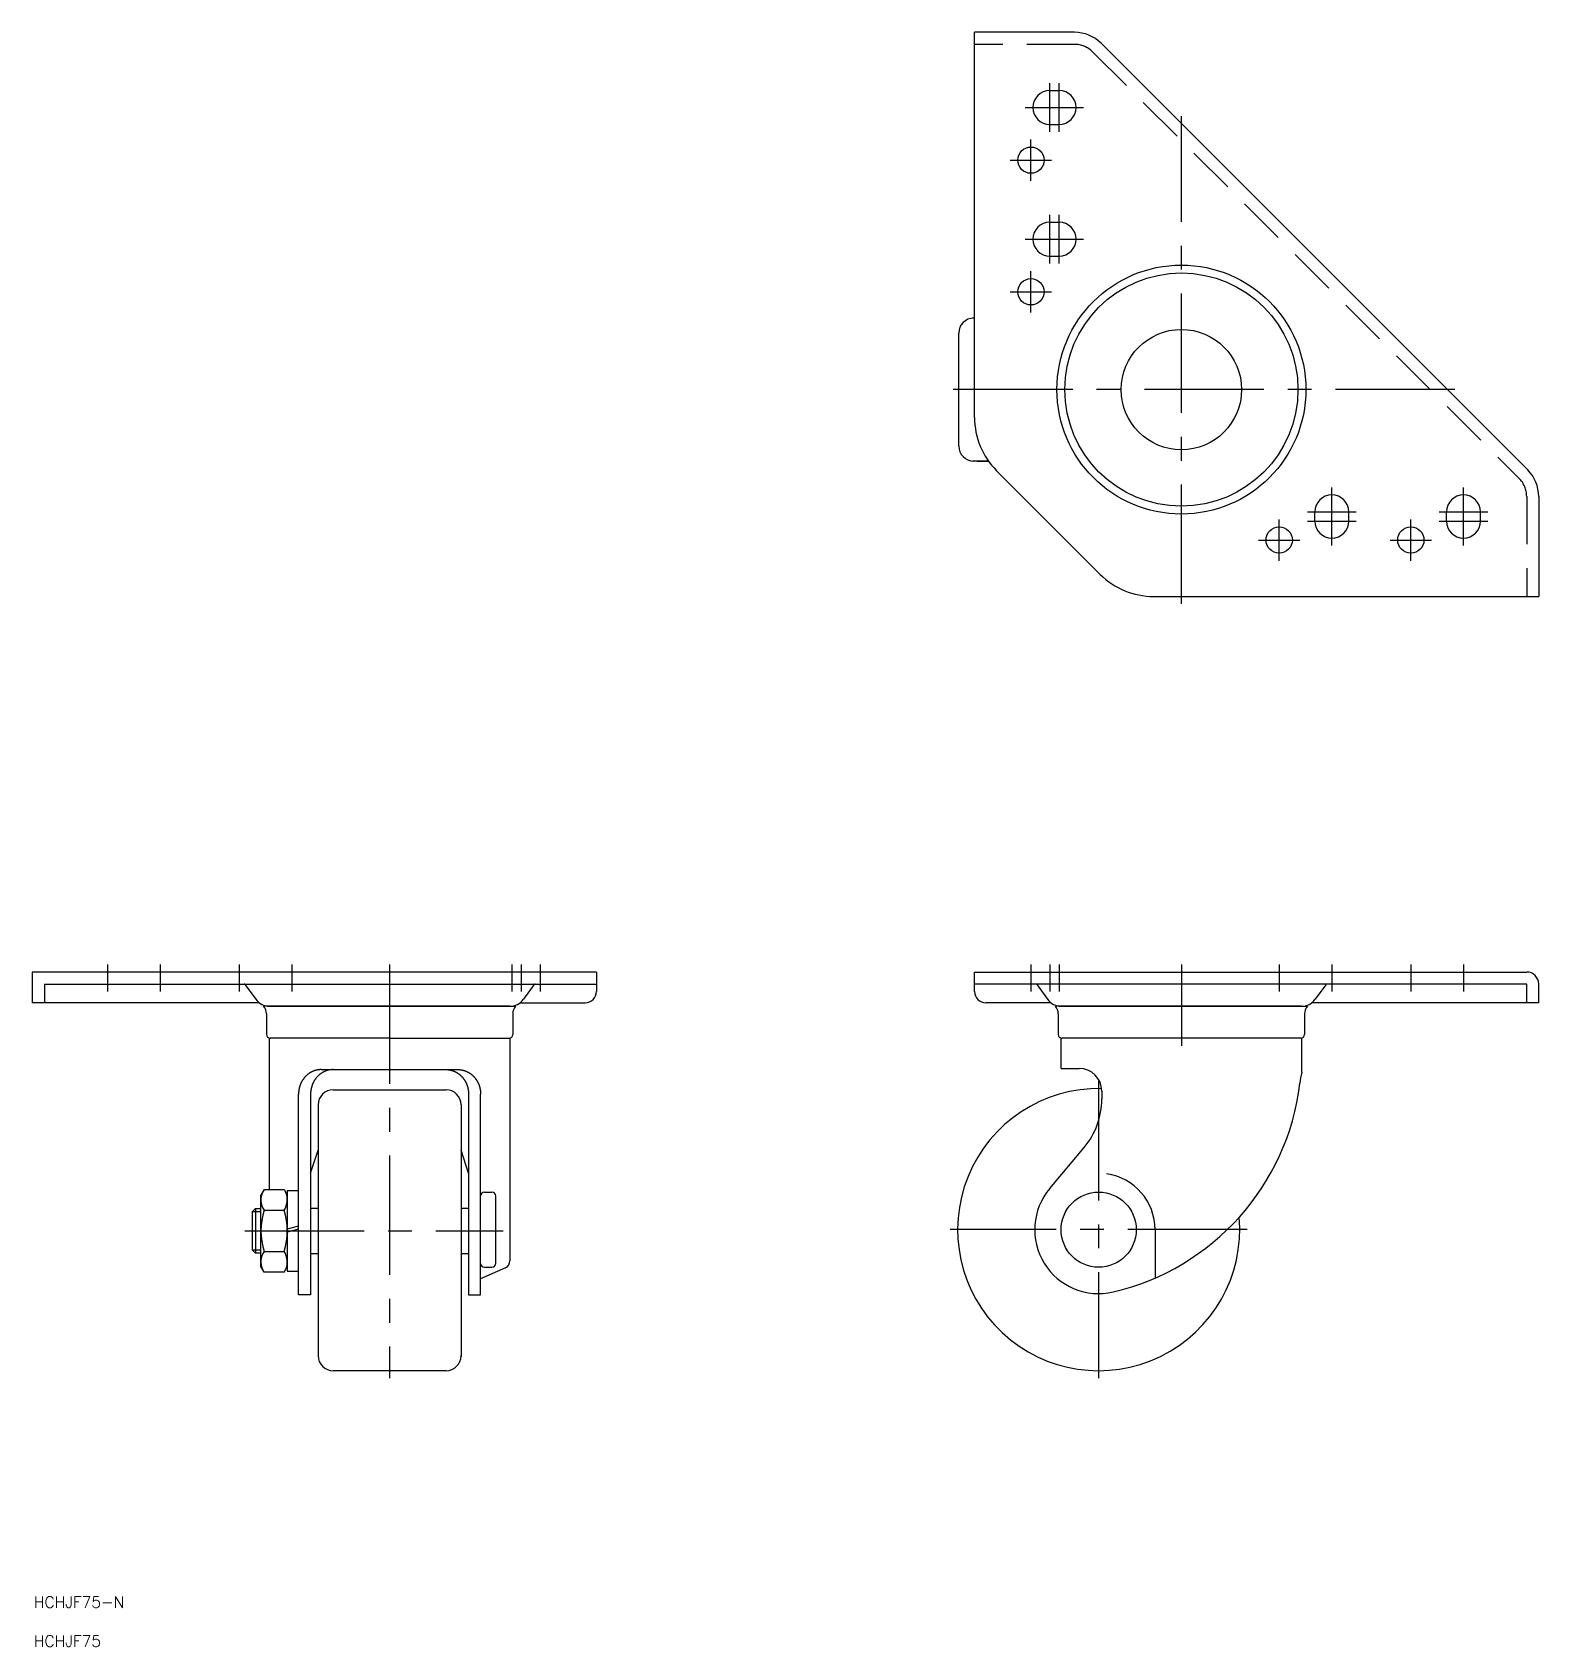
# Model space of a CAD drawing. Extents: x -284 to 117, y -111 to 318.
import ezdxf

# ---------------------------------------------------------------- set-up
doc = ezdxf.new("R2010")
doc.units = 0
doc.linetypes.add('CENTER', pattern=[50.8, 31.75, -6.35, 6.35, -6.35])
doc.linetypes.add('DASHED', pattern=[19.05, 12.7, -6.35])
doc.layers.get('0').update_dxf_attribs({"linetype": 'CONTINUOUS'})
doc.layers.add('CENTER', color=1, linetype='CONTINUOUS')
doc.styles.get("Standard").update_dxf_attribs({"font": 'txt.shx', "height": 3, "bigfont": 'bigfont.shx'})

msp = doc.modelspace()

# ---------------------------------------------------------------- linework, layer by layer
at = {"color": 7, "linetype": 'CONTINUOUS'}
for p, q in [((-6.43, 318.37), (-33, 318.37)), ((-33, 215.95), (-33, 318.37)), ((0.64, 315.44), (114.07, 202.01)), ((-13, 302.87), (-10.5, 302.87)), ((-13, 293.87), (-10.5, 293.87)), ((-13, 267.87), (-10.5, 267.87)), ((-13, 258.87), (-10.5, 258.87)), ((-33, 242.37), (-33.5, 242.37)), ((-37.2, 208.37), (-37.2, 238.37)), ((-29.31, 204.37), (-33.5, 204.37)), ((-32.32, 204.37), (-29.31, 204.37)), ((-27.14, 201.8), (0.43, 174.23)), ((117, 194.94), (117, 168.37)), ((57.5, 188.37), (57.5, 190.87)), ((66.5, 188.37), (66.5, 190.87)), ((92.5, 188.37), (92.5, 190.87)), ((101.5, 188.37), (101.5, 190.87)), ((14.57, 168.37), (117, 168.37)), ((-133.52, 68.5), (-283.52, 68.5)), ((-283.52, 68.5), (-283.52, 60.3)), ((-280.32, 65.3), (-133.52, 65.3)), ((-280.32, 65.3), (-280.32, 60.3)), ((-226.9, 65.13), (-224.1, 61.26)), ((-150.14, 65.13), (-152.95, 61.26)), ((-133.52, 68.5), (-133.52, 63.3)), ((-33, 68.5), (113.8, 68.5)), ((-33, 63.3), (-33, 68.5)), ((113.8, 65.3), (-33, 65.3)), ((-16.38, 65.13), (-13.57, 61.26)), ((60.38, 65.13), (57.57, 61.26)), ((113.8, 60.3), (113.8, 65.3)), ((117, 60.3), (117, 65.3)), ((-223.15, 60.3), (-283.52, 60.3)), ((-153.89, 60.3), (-136.52, 60.3)), ((-12.63, 60.3), (-30, 60.3)), ((117, 60.3), (56.63, 60.3)), ((-188.52, 59.4), (-222.02, 59.4)), ((-221.27, 57.42), (-221.27, 51.9)), ((-220.45, 59.4), (-188.52, 59.4)), ((-156.59, 59.4), (-188.52, 59.4)), ((-188.52, 59.4), (-155.02, 59.4)), ((-155.77, 57.42), (-155.77, 51.9)), ((22, 59.4), (-11.5, 59.4)), ((-10.75, 57.42), (-10.75, 51.9)), ((-9.93, 59.4), (22, 59.4)), ((22, 59.4), (55.5, 59.4)), ((53.93, 59.4), (22, 59.4)), ((54.75, 57.4), (54.75, 51.9)), ((-220.52, 50.86), (-220.52, 10.67)), ((-188.52, 50.9), (-220.27, 50.9)), ((-188.52, 50.9), (-156.77, 50.9)), ((-156.52, 50.86), (-156.52, -8.28)), ((-10, 42.86), (-10, 50.86)), ((53.75, 50.9), (-9.75, 50.9)), ((54, 41.86), (54, 50.93)), ((-206.72, 42.56), (-170.32, 42.56)), ((-10, 42.86), (-5.17, 42.86)), ((-212.72, -17.3), (-212.72, 36.05)), ((-209.52, 36.05), (-209.52, -17.3)), ((-203.52, 37.2), (-173.52, 37.2)), ((-167.52, 36.05), (-167.52, -17.3)), ((-164.32, -17.3), (-164.32, 36.05)), ((0.83, 36.86), (0.83, 34.72)), ((-207.52, 33.2), (-207.52, -33.8)), ((-169.52, 33.2), (-169.52, -33.8)), ((-13.02, 10.93), (-3.85, 21.86)), ((-209.52, 14.98), (-207.52, 21.12)), ((-167.52, 14.98), (-169.52, 21.12)), ((-221.87, 10.67), (-222.72, 9.2)), ((-222.72, -9.8), (-222.72, 9.2)), ((-221.87, 10.67), (-216.57, 10.67)), ((-216.57, 10.67), (-215.72, 9.2)), ((-215.72, 10.45), (-215.72, -11.05)), ((-215.72, 10.45), (-212.72, 10.45)), ((-163.32, 10), (-161.32, 10)), ((-160.32, -9), (-160.32, 9)), ((-225.02, 4.75), (-224.15, 5.63)), ((-225.02, 4.75), (-225.02, -5.35)), ((-224.15, 5.63), (-224.15, -6.23)), ((-224.15, 5.63), (-222.72, 5.63)), ((-221.87, 5.18), (-216.57, 5.18)), ((-209.52, 5.7), (-207.52, 5.7)), ((-169.52, 5.7), (-167.52, 5.7)), ((-225.02, 3.95), (-225.02, -0.3)), ((-212.72, 0.91), (-215.72, 0.1)), ((-212.72, 0.1), (-215.72, -0.7)), ((15, 0), (15, -12.85)), ((-225.02, -5.35), (-224.15, -6.23)), ((-222.72, -6.23), (-224.15, -6.23)), ((-221.87, -5.78), (-216.57, -5.78)), ((-209.52, -6.3), (-207.52, -6.3)), ((-169.52, -6.3), (-167.52, -6.3)), ((-221.87, -11.27), (-222.72, -9.8)), ((-216.57, -11.27), (-221.87, -11.27)), ((-216.57, -11.27), (-215.72, -9.8)), ((-215.72, -11.05), (-212.72, -11.05)), ((-157.71, -10.11), (-164.32, -13.06)), ((-163.32, -10), (-161.32, -10)), ((-209.52, -17.3), (-212.72, -17.3)), ((-167.52, -17.3), (-164.32, -17.3)), ((-173.52, -37.5), (-203.52, -37.5))]:
    msp.add_line(p, q, dxfattribs=at)
at = {"color": 3, "linetype": 'DASHED'}
for p, q in [((-6.43, 315.17), (-33, 315.17)), ((-1.62, 313.18), (111.81, 199.75)), ((113.8, 194.94), (113.8, 168.37))]:
    msp.add_line(p, q, dxfattribs=at)
at = {"color": 3, "linetype": 'CONTINUOUS'}
for p, q in [((-222.72, 4.75), (-225.02, 4.75)), ((-225.02, -5.35), (-222.72, -5.35))]:
    msp.add_line(p, q, dxfattribs=at)
at = {"color": 7, "linetype": 'CONTINUOUS'}
for points in [[(-206.72, 42.56, 0), (-206.8, 42.56, 0), (-206.87, 42.56, 0), (-206.94, 42.56, 0), (-207.02, 42.55, 0), (-207.09, 42.55, 0), (-207.16, 42.54, 0), (-207.24, 42.54, 0), (-207.31, 42.53, 0), (-207.38, 42.52, 0), (-207.46, 42.51, 0), (-207.53, 42.5, 0), (-207.6, 42.49, 0), (-207.68, 42.48, 0), (-207.75, 42.46, 0), (-207.82, 42.45, 0), (-207.89, 42.43, 0), (-207.97, 42.42, 0), (-208.04, 42.4, 0), (-208.11, 42.38, 0), (-208.18, 42.36, 0), (-208.25, 42.34, 0), (-208.32, 42.32, 0), (-208.39, 42.3, 0), (-208.46, 42.28, 0), (-208.54, 42.26, 0), (-208.61, 42.23, 0), (-208.68, 42.21, 0), (-208.74, 42.18, 0), (-208.81, 42.15, 0), (-208.88, 42.12, 0), (-208.95, 42.09, 0), (-209.02, 42.06, 0), (-209.09, 42.03, 0), (-209.15, 42, 0), (-209.22, 41.97, 0), (-209.29, 41.93, 0), (-209.35, 41.9, 0), (-209.42, 41.86, 0), (-209.49, 41.83, 0), (-209.55, 41.79, 0), (-209.62, 41.75, 0), (-209.68, 41.71, 0), (-209.74, 41.67, 0), (-209.81, 41.63, 0), (-209.87, 41.59, 0), (-209.93, 41.55, 0), (-210, 41.51, 0), (-210.06, 41.46, 0), (-210.12, 41.42, 0), (-210.18, 41.37, 0), (-210.24, 41.33, 0), (-210.3, 41.28, 0), (-210.36, 41.23, 0), (-210.41, 41.18, 0), (-210.47, 41.13, 0), (-210.53, 41.08, 0), (-210.59, 41.03, 0), (-210.64, 40.98, 0), (-210.7, 40.93, 0), (-210.75, 40.87, 0), (-210.81, 40.82, 0), (-210.86, 40.76, 0), (-210.91, 40.71, 0), (-210.97, 40.65, 0), (-211.02, 40.6, 0), (-211.07, 40.54, 0), (-211.12, 40.48, 0), (-211.17, 40.42, 0), (-211.22, 40.36, 0), (-211.27, 40.3, 0), (-211.31, 40.24, 0), (-211.36, 40.18, 0), (-211.41, 40.12, 0), (-211.45, 40.05, 0), (-211.5, 39.99, 0), (-211.54, 39.93, 0), (-211.59, 39.86, 0), (-211.63, 39.8, 0), (-211.67, 39.73, 0), (-211.71, 39.67, 0), (-211.75, 39.6, 0), (-211.79, 39.53, 0), (-211.83, 39.46, 0), (-211.87, 39.4, 0), (-211.91, 39.33, 0), (-211.94, 39.26, 0), (-211.98, 39.19, 0), (-212.01, 39.12, 0), (-212.05, 39.05, 0), (-212.08, 38.98, 0), (-212.12, 38.9, 0), (-212.15, 38.83, 0), (-212.18, 38.76, 0), (-212.21, 38.69, 0), (-212.24, 38.61, 0), (-212.27, 38.54, 0), (-212.29, 38.47, 0), (-212.32, 38.39, 0), (-212.35, 38.32, 0), (-212.37, 38.24, 0), (-212.4, 38.17, 0), (-212.42, 38.09, 0), (-212.44, 38.01, 0), (-212.46, 37.94, 0), (-212.49, 37.86, 0), (-212.51, 37.79, 0), (-212.53, 37.71, 0), (-212.54, 37.63, 0), (-212.56, 37.55, 0), (-212.58, 37.48, 0), (-212.59, 37.4, 0), (-212.61, 37.32, 0), (-212.62, 37.24, 0), (-212.63, 37.16, 0), (-212.65, 37.08, 0), (-212.66, 37, 0), (-212.67, 36.92, 0), (-212.68, 36.85, 0), (-212.69, 36.77, 0), (-212.69, 36.69, 0), (-212.7, 36.61, 0), (-212.71, 36.53, 0), (-212.71, 36.45, 0), (-212.72, 36.37, 0), (-212.72, 36.29, 0), (-212.72, 36.21, 0), (-212.72, 36.13, 0), (-212.72, 36.05, 0)], [(-203.52, 42.56, 0), (-203.6, 42.56, 0), (-203.67, 42.56, 0), (-203.74, 42.56, 0), (-203.82, 42.55, 0), (-203.89, 42.55, 0), (-203.96, 42.54, 0), (-204.04, 42.54, 0), (-204.11, 42.53, 0), (-204.18, 42.52, 0), (-204.26, 42.51, 0), (-204.33, 42.5, 0), (-204.4, 42.49, 0), (-204.48, 42.48, 0), (-204.55, 42.46, 0), (-204.62, 42.45, 0), (-204.69, 42.43, 0), (-204.77, 42.42, 0), (-204.84, 42.4, 0), (-204.91, 42.38, 0), (-204.98, 42.36, 0), (-205.05, 42.34, 0), (-205.12, 42.32, 0), (-205.19, 42.3, 0), (-205.26, 42.28, 0), (-205.34, 42.26, 0), (-205.41, 42.23, 0), (-205.48, 42.21, 0), (-205.54, 42.18, 0), (-205.61, 42.15, 0), (-205.68, 42.12, 0), (-205.75, 42.09, 0), (-205.82, 42.06, 0), (-205.89, 42.03, 0), (-205.95, 42, 0), (-206.02, 41.97, 0), (-206.09, 41.93, 0), (-206.15, 41.9, 0), (-206.22, 41.86, 0), (-206.29, 41.83, 0), (-206.35, 41.79, 0), (-206.42, 41.75, 0), (-206.48, 41.71, 0), (-206.54, 41.67, 0), (-206.61, 41.63, 0), (-206.67, 41.59, 0), (-206.73, 41.55, 0), (-206.8, 41.51, 0), (-206.86, 41.46, 0), (-206.92, 41.42, 0), (-206.98, 41.37, 0), (-207.04, 41.33, 0), (-207.1, 41.28, 0), (-207.16, 41.23, 0), (-207.21, 41.18, 0), (-207.27, 41.13, 0), (-207.33, 41.08, 0), (-207.39, 41.03, 0), (-207.44, 40.98, 0), (-207.5, 40.93, 0), (-207.55, 40.87, 0), (-207.61, 40.82, 0), (-207.66, 40.76, 0), (-207.71, 40.71, 0), (-207.77, 40.65, 0), (-207.82, 40.6, 0), (-207.87, 40.54, 0), (-207.92, 40.48, 0), (-207.97, 40.42, 0), (-208.02, 40.36, 0), (-208.07, 40.3, 0), (-208.11, 40.24, 0), (-208.16, 40.18, 0), (-208.21, 40.12, 0), (-208.25, 40.05, 0), (-208.3, 39.99, 0), (-208.34, 39.93, 0), (-208.39, 39.86, 0), (-208.43, 39.8, 0), (-208.47, 39.73, 0), (-208.51, 39.67, 0), (-208.55, 39.6, 0), (-208.59, 39.53, 0), (-208.63, 39.46, 0), (-208.67, 39.4, 0), (-208.71, 39.33, 0), (-208.74, 39.26, 0), (-208.78, 39.19, 0), (-208.81, 39.12, 0), (-208.85, 39.05, 0), (-208.88, 38.98, 0), (-208.92, 38.9, 0), (-208.95, 38.83, 0), (-208.98, 38.76, 0), (-209.01, 38.69, 0), (-209.04, 38.61, 0), (-209.07, 38.54, 0), (-209.09, 38.47, 0), (-209.12, 38.39, 0), (-209.15, 38.32, 0), (-209.17, 38.24, 0), (-209.2, 38.17, 0), (-209.22, 38.09, 0), (-209.24, 38.01, 0), (-209.26, 37.94, 0), (-209.29, 37.86, 0), (-209.31, 37.79, 0), (-209.33, 37.71, 0), (-209.34, 37.63, 0), (-209.36, 37.55, 0), (-209.38, 37.48, 0), (-209.39, 37.4, 0), (-209.41, 37.32, 0), (-209.42, 37.24, 0), (-209.43, 37.16, 0), (-209.45, 37.08, 0), (-209.46, 37, 0), (-209.47, 36.92, 0), (-209.48, 36.85, 0), (-209.49, 36.77, 0), (-209.49, 36.69, 0), (-209.5, 36.61, 0), (-209.51, 36.53, 0), (-209.51, 36.45, 0), (-209.52, 36.37, 0), (-209.52, 36.29, 0), (-209.52, 36.21, 0), (-209.52, 36.13, 0), (-209.52, 36.05, 0)], [(-173.52, 42.56, 0), (-173.45, 42.56, 0), (-173.38, 42.56, 0), (-173.3, 42.56, 0), (-173.23, 42.55, 0), (-173.16, 42.55, 0), (-173.08, 42.54, 0), (-173.01, 42.54, 0), (-172.94, 42.53, 0), (-172.86, 42.52, 0), (-172.79, 42.51, 0), (-172.72, 42.5, 0), (-172.64, 42.49, 0), (-172.57, 42.48, 0), (-172.5, 42.46, 0), (-172.42, 42.45, 0), (-172.35, 42.43, 0), (-172.28, 42.42, 0), (-172.21, 42.4, 0), (-172.14, 42.38, 0), (-172.07, 42.36, 0), (-171.99, 42.34, 0), (-171.92, 42.32, 0), (-171.85, 42.3, 0), (-171.78, 42.28, 0), (-171.71, 42.26, 0), (-171.64, 42.23, 0), (-171.57, 42.21, 0), (-171.5, 42.18, 0), (-171.43, 42.15, 0), (-171.36, 42.12, 0), (-171.3, 42.09, 0), (-171.23, 42.06, 0), (-171.16, 42.03, 0), (-171.09, 42, 0), (-171.02, 41.97, 0), (-170.96, 41.93, 0), (-170.89, 41.9, 0), (-170.83, 41.86, 0), (-170.76, 41.83, 0), (-170.69, 41.79, 0), (-170.63, 41.75, 0), (-170.57, 41.71, 0), (-170.5, 41.67, 0), (-170.44, 41.63, 0), (-170.38, 41.59, 0), (-170.31, 41.55, 0), (-170.25, 41.51, 0), (-170.19, 41.46, 0), (-170.13, 41.42, 0), (-170.07, 41.37, 0), (-170.01, 41.33, 0), (-169.95, 41.28, 0), (-169.89, 41.23, 0), (-169.83, 41.18, 0), (-169.77, 41.13, 0), (-169.72, 41.08, 0), (-169.66, 41.03, 0), (-169.6, 40.98, 0), (-169.55, 40.93, 0), (-169.49, 40.87, 0), (-169.44, 40.82, 0), (-169.39, 40.76, 0), (-169.33, 40.71, 0), (-169.28, 40.65, 0), (-169.23, 40.6, 0), (-169.18, 40.54, 0), (-169.13, 40.48, 0), (-169.08, 40.42, 0), (-169.03, 40.36, 0), (-168.98, 40.3, 0), (-168.93, 40.24, 0), (-168.89, 40.18, 0), (-168.84, 40.12, 0), (-168.79, 40.05, 0), (-168.75, 39.99, 0), (-168.7, 39.93, 0), (-168.66, 39.86, 0), (-168.62, 39.8, 0), (-168.58, 39.73, 0), (-168.53, 39.67, 0), (-168.49, 39.6, 0), (-168.45, 39.53, 0), (-168.42, 39.46, 0), (-168.38, 39.4, 0), (-168.34, 39.33, 0), (-168.3, 39.26, 0), (-168.27, 39.19, 0), (-168.23, 39.12, 0), (-168.2, 39.05, 0), (-168.16, 38.98, 0), (-168.13, 38.9, 0), (-168.1, 38.83, 0), (-168.07, 38.76, 0), (-168.04, 38.69, 0), (-168.01, 38.61, 0), (-167.98, 38.54, 0), (-167.95, 38.47, 0), (-167.93, 38.39, 0), (-167.9, 38.32, 0), (-167.87, 38.24, 0), (-167.85, 38.17, 0), (-167.83, 38.09, 0), (-167.8, 38.01, 0), (-167.78, 37.94, 0), (-167.76, 37.86, 0), (-167.74, 37.79, 0), (-167.72, 37.71, 0), (-167.7, 37.63, 0), (-167.69, 37.55, 0), (-167.67, 37.48, 0), (-167.65, 37.4, 0), (-167.64, 37.32, 0), (-167.62, 37.24, 0), (-167.61, 37.16, 0), (-167.6, 37.08, 0), (-167.59, 37, 0), (-167.58, 36.92, 0), (-167.57, 36.85, 0), (-167.56, 36.77, 0), (-167.55, 36.69, 0), (-167.55, 36.61, 0), (-167.54, 36.53, 0), (-167.53, 36.45, 0), (-167.53, 36.37, 0), (-167.53, 36.29, 0), (-167.52, 36.21, 0), (-167.52, 36.13, 0), (-167.52, 36.05, 0)], [(-170.32, 42.56, 0), (-170.25, 42.56, 0), (-170.18, 42.56, 0), (-170.1, 42.56, 0), (-170.03, 42.55, 0), (-169.96, 42.55, 0), (-169.88, 42.54, 0), (-169.81, 42.54, 0), (-169.74, 42.53, 0), (-169.66, 42.52, 0), (-169.59, 42.51, 0), (-169.52, 42.5, 0), (-169.44, 42.49, 0), (-169.37, 42.48, 0), (-169.3, 42.46, 0), (-169.22, 42.45, 0), (-169.15, 42.43, 0), (-169.08, 42.42, 0), (-169.01, 42.4, 0), (-168.94, 42.38, 0), (-168.87, 42.36, 0), (-168.79, 42.34, 0), (-168.72, 42.32, 0), (-168.65, 42.3, 0), (-168.58, 42.28, 0), (-168.51, 42.26, 0), (-168.44, 42.23, 0), (-168.37, 42.21, 0), (-168.3, 42.18, 0), (-168.23, 42.15, 0), (-168.16, 42.12, 0), (-168.1, 42.09, 0), (-168.03, 42.06, 0), (-167.96, 42.03, 0), (-167.89, 42, 0), (-167.82, 41.97, 0), (-167.76, 41.93, 0), (-167.69, 41.9, 0), (-167.63, 41.86, 0), (-167.56, 41.83, 0), (-167.49, 41.79, 0), (-167.43, 41.75, 0), (-167.37, 41.71, 0), (-167.3, 41.67, 0), (-167.24, 41.63, 0), (-167.18, 41.59, 0), (-167.11, 41.55, 0), (-167.05, 41.51, 0), (-166.99, 41.46, 0), (-166.93, 41.42, 0), (-166.87, 41.37, 0), (-166.81, 41.33, 0), (-166.75, 41.28, 0), (-166.69, 41.23, 0), (-166.63, 41.18, 0), (-166.57, 41.13, 0), (-166.52, 41.08, 0), (-166.46, 41.03, 0), (-166.4, 40.98, 0), (-166.35, 40.93, 0), (-166.29, 40.87, 0), (-166.24, 40.82, 0), (-166.19, 40.76, 0), (-166.13, 40.71, 0), (-166.08, 40.65, 0), (-166.03, 40.6, 0), (-165.98, 40.54, 0), (-165.93, 40.48, 0), (-165.88, 40.42, 0), (-165.83, 40.36, 0), (-165.78, 40.3, 0), (-165.73, 40.24, 0), (-165.69, 40.18, 0), (-165.64, 40.12, 0), (-165.59, 40.05, 0), (-165.55, 39.99, 0), (-165.5, 39.93, 0), (-165.46, 39.86, 0), (-165.42, 39.8, 0), (-165.38, 39.73, 0), (-165.33, 39.67, 0), (-165.29, 39.6, 0), (-165.25, 39.53, 0), (-165.22, 39.46, 0), (-165.18, 39.4, 0), (-165.14, 39.33, 0), (-165.1, 39.26, 0), (-165.07, 39.19, 0), (-165.03, 39.12, 0), (-165, 39.05, 0), (-164.96, 38.98, 0), (-164.93, 38.9, 0), (-164.9, 38.83, 0), (-164.87, 38.76, 0), (-164.84, 38.69, 0), (-164.81, 38.61, 0), (-164.78, 38.54, 0), (-164.75, 38.47, 0), (-164.73, 38.39, 0), (-164.7, 38.32, 0), (-164.67, 38.24, 0), (-164.65, 38.17, 0), (-164.63, 38.09, 0), (-164.6, 38.01, 0), (-164.58, 37.94, 0), (-164.56, 37.86, 0), (-164.54, 37.79, 0), (-164.52, 37.71, 0), (-164.5, 37.63, 0), (-164.49, 37.55, 0), (-164.47, 37.48, 0), (-164.45, 37.4, 0), (-164.44, 37.32, 0), (-164.42, 37.24, 0), (-164.41, 37.16, 0), (-164.4, 37.08, 0), (-164.39, 37, 0), (-164.38, 36.92, 0), (-164.37, 36.85, 0), (-164.36, 36.77, 0), (-164.35, 36.69, 0), (-164.35, 36.61, 0), (-164.34, 36.53, 0), (-164.33, 36.45, 0), (-164.33, 36.37, 0), (-164.33, 36.29, 0), (-164.32, 36.21, 0), (-164.32, 36.13, 0), (-164.32, 36.05, 0)]]:
    msp.add_polyline3d(points, dxfattribs=at)
for centre, radius in [((-18, 284.37), 3.5), ((22, 223.37), 33.1), ((22, 223.37), 31), ((-18, 249.37), 3.5), ((22, 223.37), 16), ((48, 183.37), 3.5), ((83, 183.37), 3.5), ((0, 0), 10)]:
    msp.add_circle(centre, radius, dxfattribs=at)
for centre, radius, start, end in [((-6.43, 308.37), 10, 45, 90), ((-13, 298.37), 4.5, 90, 270), ((-10.5, 298.37), 4.5, 270, 90), ((-13, 263.37), 4.5, 90, 270), ((-10.5, 263.37), 4.5, 270, 90), ((-33.2, 238.37), 4, 90, 180), ((-13, 215.95), 20, 180, 225), ((-33.2, 208.37), 4, 180, 270), ((107, 194.94), 10, 0, 45), ((62, 190.87), 4.5, 0, 180), ((97, 190.87), 4.5, 0, 180), ((62, 188.37), 4.5, 180, 0), ((97, 188.37), 4.5, 180, 0), ((14.57, 188.37), 20, 225, 270), ((-227.23, 64.9), 0.4, 35.9142, 90), ((-149.82, 64.9), 0.4, 90, 144.0858), ((-16.7, 64.9), 0.4, 35.9142, 90), ((60.7, 64.9), 0.4, 90, 144.0858), ((113.8, 65.3), 3.2, 0, 90), ((-220.45, 63.9), 4.5, 215.9142, 270), ((-156.59, 63.9), 4.5, 270, 324.0858), ((-136.52, 63.3), 3, 270, 0), ((-30, 63.3), 3, 180, 270), ((-9.93, 63.9), 4.5, 215.9142, 270), ((53.93, 63.9), 4.5, 270, 324.0858), ((-224.27, 57.42), 3, 0, 41.4096), ((-152.77, 57.42), 3, 138.5904, 180), ((-13.75, 57.42), 3, 0, 41.4096), ((57.79, 57.4), 3.04, 138.8879, 180), ((-220.27, 51.9), 1, 180, 270), ((-156.77, 51.9), 1, 270, 0), ((-9.75, 51.9), 1, 180, 270), ((53.75, 51.9), 1, 270, 0), ((-216.52, 50.86), 4, 178.9745, 180), ((-160.52, 50.86), 4, 0, 1.0255), ((-6, 50.86), 4, 178.9745, 180), ((-5.17, 36.86), 6, 0, 90), ((-11, 46.72), 65, 283.248, 353.0523), ((73.46, 37.23), 20, 166.6047, 175.3156), ((-203.52, 33.2), 4, 90, 180), ((-173.52, 33.2), 4, 0, 90), ((0, 0), 37.5, 88.7766, 5.0273), ((-19.17, 34.72), 20, 320, 0), ((0, 0), 15, 0, 81.8483), ((-217.87, 7.93), 4.86, 154.3842, 214.3842), ((-220.58, 7.93), 4.86, 325.6158, 25.6158), ((-163.32, 9), 1, 90, 180), ((-161.32, 9), 1, 0, 90), ((0, 0), 17, 140, 283.248), ((-204.57, -0.3), 18.15, 162.412, 197.588), ((-233.87, -0.3), 18.15, 342.412, 17.588), ((-217.87, -8.53), 4.86, 145.6158, 205.6158), ((-220.58, -8.53), 4.86, 334.3842, 34.3842), ((-158.52, -8.28), 2, 294.0696, 0), ((-163.32, -9), 1, 180, 270), ((-161.32, -9), 1, 270, 0), ((-203.52, -33.5), 4, 180, 270), ((-173.52, -33.5), 4, 270, 0)]:
    msp.add_arc(centre, radius, start, end, dxfattribs=at)
at = {"color": 3, "linetype": 'DASHED'}
for centre, start, end in [((-6.43, 308.37), 45, 90), ((107, 194.94), 0, 45)]:
    msp.add_arc(centre, 6.8, start, end, dxfattribs=at)
at = {"layer": 'CENTER', "color": 1, "linetype": 'CENTER'}
for p, q in [((-13, 291.87), (-13, 304.87)), ((-10.5, 291.87), (-10.5, 304.87)), ((-19.5, 298.37), (-4, 298.37)), ((22, 166.37), (22, 296.08)), ((-18, 278.87), (-18, 289.87)), ((-23.5, 284.37), (-12.5, 284.37)), ((-13, 256.87), (-13, 269.87)), ((-10.5, 256.87), (-10.5, 269.87)), ((-19.5, 263.37), (-4, 263.37)), ((-18, 243.87), (-18, 254.87)), ((-23.5, 249.37), (-12.5, 249.37)), ((94.71, 223.37), (-39.2, 223.37)), ((62, 181.87), (62, 197.37)), ((97, 181.87), (97, 197.37)), ((55.5, 190.87), (68.5, 190.87)), ((90.5, 190.87), (103.5, 190.87)), ((48, 177.87), (48, 188.87)), ((55.5, 188.37), (68.5, 188.37)), ((83, 177.87), (83, 188.87)), ((90.5, 188.37), (103.5, 188.37)), ((42.5, 183.37), (53.5, 183.37)), ((77.5, 183.37), (88.5, 183.37)), ((-263.52, 70.5), (-263.52, 63.3)), ((-249.52, 70.5), (-249.52, 63.3)), ((-228.52, 70.5), (-228.52, 63.3)), ((-214.52, 70.5), (-214.52, 63.3)), ((-188.52, 70.5), (-188.52, -39.5)), ((-156.02, 70.5), (-156.02, 63.3)), ((-153.52, 70.5), (-153.52, 63.3)), ((-148.52, 70.5), (-148.52, 63.3)), ((-18, 70.5), (-18, 63.3)), ((-13, 70.5), (-13, 63.3)), ((-10.5, 70.5), (-10.5, 63.3)), ((22, 70.5), (22, 48.9)), ((48, 70.5), (48, 63.3)), ((62, 70.5), (62, 63.3)), ((83, 70.5), (83, 63.3)), ((97, 70.5), (97, 63.3)), ((0, 39.5), (0, -39.5)), ((39.5, 0), (-39.5, 0)), ((-227.02, -0.3), (-158.32, -0.3))]:
    msp.add_line(p, q, dxfattribs=at)

# ---------------------------------------------------------------- texts
at = {"color": 7, "linetype": 'CONTINUOUS'}
for s, p in [('HCHJF75-N', (-283.11, -100.54)), ('HCHJF75', (-283.11, -110.89))]:
    msp.add_text(s, height=3, dxfattribs=at).set_placement(p)

doc.saveas('drawing.dxf')
